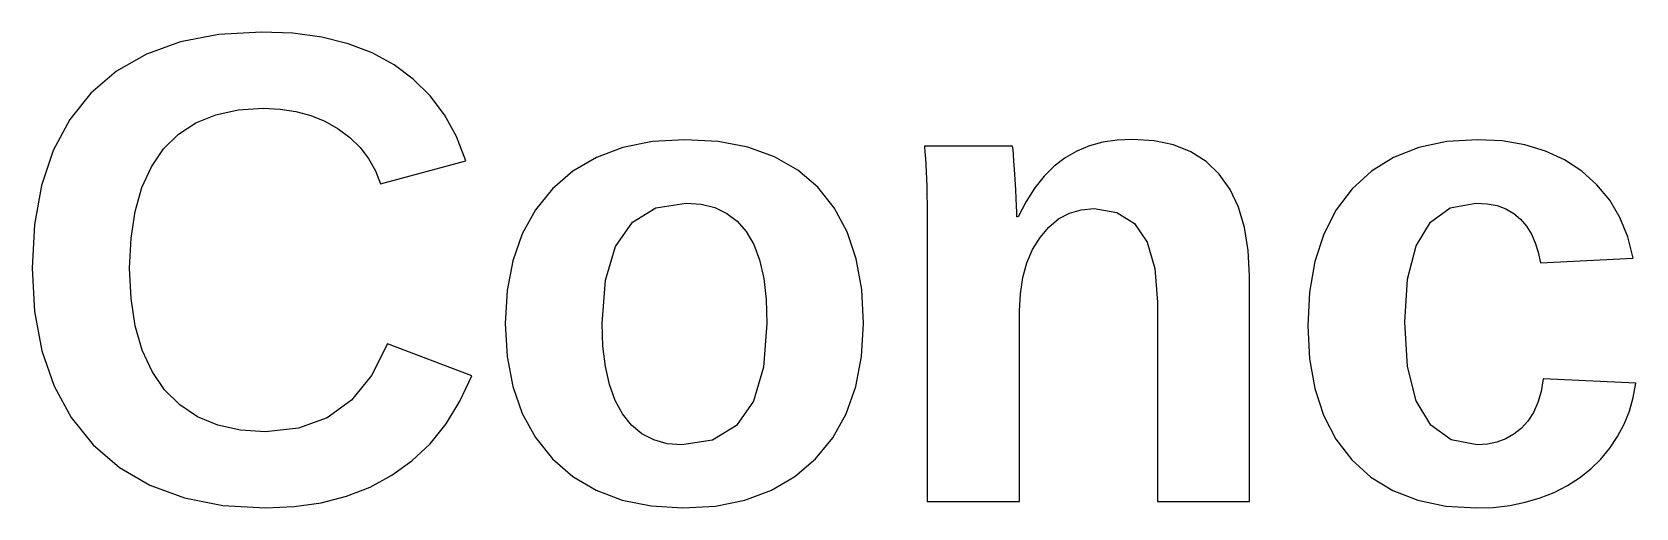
# Model space of a CAD drawing. Header units: metres. Extents: x 18 to 589, y 31 to 387.
# Drawn here: x 535.02 to 561.51, y 117.57 to 125.44 of the extents above; entities that cross this region are included whole.
import ezdxf

# ---------------------------------------------------------------- set-up
doc = ezdxf.new("R2010")
doc.units = ezdxf.units.M

msp = doc.modelspace()

# ---------------------------------------------------------------- linework, layer by layer
for p, q in [((538.106, 125.395), (537.473, 125.274)), ((538.809, 125.435), (538.106, 125.395)), ((539.327, 125.414), (538.809, 125.435)), ((539.805, 125.349), (539.327, 125.414)), ((540.243, 125.241), (539.805, 125.349)), ((536.91, 125.072), (536.417, 124.79)), ((537.473, 125.274), (536.91, 125.072)), ((540.641, 125.09), (540.243, 125.241)), ((541, 124.895), (540.641, 125.09)), ((536.417, 124.79), (535.993, 124.426)), ((541.318, 124.659), (541, 124.895)), ((541.596, 124.383), (541.318, 124.659)), ((535.993, 124.426), (535.644, 123.988)), ((541.834, 124.065), (541.596, 124.383)), ((535.644, 123.988), (535.372, 123.479)), ((537.728, 123.935), (538.057, 124.069)), ((538.057, 124.069), (538.428, 124.15)), ((538.428, 124.15), (538.841, 124.177)), ((538.841, 124.177), (539.118, 124.163)), ((539.118, 124.163), (539.38, 124.123)), ((539.38, 124.123), (539.626, 124.055)), ((539.626, 124.055), (539.858, 123.96)), ((539.858, 123.96), (540.075, 123.838)), ((542.031, 123.707), (541.834, 124.065)), ((537.195, 123.504), (537.44, 123.746)), ((537.44, 123.746), (537.728, 123.935)), ((540.075, 123.838), (540.271, 123.693)), ((542.188, 123.309), (542.031, 123.707)), ((535.372, 123.479), (535.178, 122.901)), ((536.993, 123.21), (537.195, 123.504)), ((540.271, 123.693), (540.439, 123.529)), ((540.439, 123.529), (540.579, 123.346)), ((544.779, 123.526), (544.341, 123.364)), ((545.266, 123.624), (544.779, 123.526)), ((545.803, 123.656), (545.266, 123.624)), ((546.351, 123.625), (545.803, 123.656)), ((546.844, 123.531), (546.351, 123.625)), ((547.283, 123.374), (546.844, 123.531)), ((551.215, 123.548), (549.761, 123.548)), ((549.761, 123.548), (549.768, 123.45)), ((549.768, 123.45), (549.774, 123.347)), ((551.222, 123.493), (551.215, 123.548)), ((551.23, 123.41), (551.222, 123.493)), ((552.277, 123.467), (552.083, 123.358)), ((552.485, 123.552), (552.277, 123.467)), ((552.707, 123.613), (552.485, 123.552)), ((552.944, 123.649), (552.707, 123.613)), ((553.195, 123.661), (552.944, 123.649)), ((553.551, 123.638), (553.195, 123.661)), ((553.872, 123.569), (553.551, 123.638)), ((554.158, 123.454), (553.872, 123.569)), ((554.41, 123.294), (554.158, 123.454)), ((557.922, 123.526), (557.506, 123.364)), ((558.386, 123.624), (557.922, 123.526)), ((558.9, 123.656), (558.386, 123.624)), ((559.3, 123.635), (558.9, 123.656)), ((559.672, 123.573), (559.3, 123.635)), ((560.014, 123.469), (559.672, 123.573)), ((560.329, 123.323), (560.014, 123.469)), ((536.835, 122.866), (536.993, 123.21)), ((540.579, 123.346), (540.692, 123.144)), ((540.778, 122.924), (542.188, 123.309)), ((544.341, 123.364), (543.954, 123.137)), ((547.667, 123.154), (547.283, 123.374)), ((549.774, 123.347), (549.78, 123.239)), ((549.78, 123.239), (549.786, 123.126)), ((551.238, 123.3), (551.23, 123.41)), ((551.248, 123.162), (551.238, 123.3)), ((551.903, 123.221), (551.735, 123.056)), ((552.083, 123.358), (551.903, 123.221)), ((554.627, 123.087), (554.41, 123.294)), ((557.506, 123.364), (557.14, 123.137)), ((560.614, 123.135), (560.329, 123.323)), ((535.178, 122.901), (535.061, 122.253)), ((540.692, 123.144), (540.778, 122.924)), ((543.954, 123.137), (543.617, 122.845)), ((547.997, 122.872), (547.667, 123.154)), ((549.786, 123.126), (549.791, 123.008)), ((549.791, 123.008), (549.796, 122.881)), ((551.258, 122.997), (551.248, 123.162)), ((551.268, 122.829), (551.258, 122.997)), ((551.735, 123.056), (551.58, 122.86)), ((554.807, 122.835), (554.627, 123.087)), ((557.14, 123.137), (556.822, 122.845)), ((560.865, 122.911), (560.614, 123.135)), ((561.076, 122.655), (560.865, 122.911)), ((536.723, 122.472), (536.835, 122.866)), ((543.617, 122.845), (543.336, 122.497)), ((548.269, 122.531), (547.997, 122.872)), ((549.796, 122.881), (549.8, 122.74)), ((549.8, 122.74), (549.802, 122.585)), ((551.276, 122.684), (551.268, 122.829)), ((551.281, 122.561), (551.276, 122.684)), ((551.437, 122.636), (551.307, 122.381)), ((551.58, 122.86), (551.437, 122.636)), ((554.946, 122.541), (554.807, 122.835)), ((556.822, 122.845), (556.559, 122.495)), ((561.246, 122.368), (561.076, 122.655)), ((536.656, 122.029), (536.723, 122.472)), ((543.336, 122.497), (543.117, 122.1)), ((544.936, 122.291), (545.325, 122.53)), ((545.325, 122.53), (545.825, 122.609)), ((545.825, 122.609), (546.073, 122.59)), ((546.073, 122.59), (546.296, 122.534)), ((546.296, 122.534), (546.494, 122.439)), ((546.494, 122.439), (546.668, 122.307)), ((548.481, 122.135), (548.269, 122.531)), ((549.802, 122.585), (549.804, 122.417)), ((549.804, 122.417), (549.805, 122.235)), ((551.284, 122.46), (551.281, 122.561)), ((551.286, 122.381), (551.284, 122.46)), ((551.307, 122.381), (551.286, 122.381)), ((551.973, 122.346), (552.152, 122.441)), ((552.152, 122.441), (552.348, 122.498)), ((552.348, 122.498), (552.56, 122.517)), ((552.56, 122.517), (552.937, 122.455)), ((552.937, 122.455), (553.23, 122.27)), ((555.046, 122.205), (554.946, 122.541)), ((556.559, 122.495), (556.354, 122.094)), ((558.114, 122.294), (558.444, 122.53)), ((558.444, 122.53), (558.867, 122.609)), ((558.867, 122.609), (559.05, 122.598)), ((559.05, 122.598), (559.215, 122.566)), ((559.215, 122.566), (559.362, 122.513)), ((559.362, 122.513), (559.492, 122.437)), ((559.492, 122.437), (559.605, 122.341)), ((535.061, 122.253), (535.022, 121.535)), ((544.658, 121.893), (544.936, 122.291)), ((546.668, 122.307), (546.817, 122.137)), ((546.817, 122.137), (546.94, 121.925)), ((548.633, 121.685), (548.481, 122.135)), ((549.805, 122.235), (549.805, 117.678)), ((551.668, 122.042), (551.812, 122.213)), ((551.812, 122.213), (551.973, 122.346)), ((553.23, 122.27), (553.44, 121.96)), ((555.106, 121.826), (555.046, 122.205)), ((557.879, 121.9), (558.114, 122.294)), ((559.605, 122.341), (559.702, 122.226)), ((559.702, 122.226), (559.782, 122.097)), ((561.376, 122.049), (561.246, 122.368)), ((536.633, 121.535), (536.656, 122.029)), ((543.117, 122.1), (542.961, 121.654)), ((544.491, 121.335), (544.658, 121.893)), ((546.94, 121.925), (547.036, 121.668)), ((551.451, 121.62), (551.546, 121.842)), ((551.546, 121.842), (551.668, 122.042)), ((553.44, 121.96), (553.565, 121.528)), ((556.354, 122.094), (556.207, 121.641)), ((557.737, 121.349), (557.879, 121.9)), ((559.782, 122.097), (559.847, 121.953)), ((559.847, 121.953), (559.897, 121.795)), ((561.466, 121.698), (561.376, 122.049)), ((542.961, 121.654), (542.867, 121.161)), ((547.036, 121.668), (547.104, 121.364)), ((548.723, 121.179), (548.633, 121.685)), ((551.383, 121.376), (551.451, 121.62)), ((555.126, 121.405), (555.106, 121.826)), ((556.207, 121.641), (556.119, 121.136)), ((559.897, 121.795), (559.931, 121.622)), ((559.931, 121.622), (561.466, 121.698)), ((535.022, 121.535), (535.063, 120.818)), ((536.657, 121.033), (536.633, 121.535)), ((544.436, 120.618), (544.491, 121.335)), ((547.104, 121.364), (547.145, 121.014)), ((551.343, 121.111), (551.383, 121.376)), ((553.565, 121.528), (553.607, 120.971)), ((555.126, 117.678), (555.126, 121.405)), ((557.69, 120.64), (557.737, 121.349)), ((542.867, 121.161), (542.836, 120.618)), ((548.754, 120.618), (548.723, 121.179)), ((551.329, 120.825), (551.343, 121.111)), ((556.119, 121.136), (556.09, 120.58)), ((535.063, 120.818), (535.183, 120.167)), ((536.726, 120.58), (536.657, 121.033)), ((547.145, 121.014), (547.159, 120.618)), ((551.329, 117.678), (551.329, 120.825)), ((553.607, 120.971), (553.607, 117.678)), ((536.841, 120.178), (536.726, 120.58)), ((542.836, 120.618), (542.867, 120.074)), ((544.449, 120.244), (544.436, 120.618)), ((547.159, 120.618), (547.103, 119.896)), ((548.722, 120.072), (548.754, 120.618)), ((556.09, 120.58), (556.119, 120.037)), ((557.738, 119.91), (557.69, 120.64)), ((540.891, 120.282), (540.63, 119.759)), ((542.286, 119.756), (540.891, 120.282)), ((535.183, 120.167), (535.385, 119.583)), ((537.003, 119.825), (536.841, 120.178)), ((542.867, 120.074), (542.961, 119.579)), ((544.49, 119.908), (544.449, 120.244)), ((548.627, 119.576), (548.722, 120.072)), ((556.119, 120.037), (556.206, 119.544)), ((537.211, 119.523), (537.003, 119.825)), ((540.63, 119.759), (540.299, 119.352)), ((542.089, 119.336), (542.286, 119.756)), ((544.558, 119.609), (544.49, 119.908)), ((547.103, 119.896), (546.934, 119.334)), ((557.882, 119.342), (557.738, 119.91)), ((535.385, 119.583), (535.666, 119.065)), ((537.463, 119.273), (537.211, 119.523)), ((542.961, 119.579), (543.117, 119.132)), ((544.653, 119.348), (544.558, 119.609)), ((548.469, 119.128), (548.627, 119.576)), ((556.206, 119.544), (556.352, 119.101)), ((559.942, 119.495), (559.887, 119.311)), ((559.979, 119.702), (559.942, 119.495)), ((561.509, 119.631), (559.979, 119.702)), ((561.466, 119.396), (561.509, 119.631)), ((537.755, 119.078), (537.463, 119.273)), ((540.299, 119.352), (539.896, 119.061)), ((541.858, 118.961), (542.089, 119.336)), ((544.775, 119.124), (544.653, 119.348)), ((546.934, 119.334), (546.653, 118.933)), ((558.122, 118.936), (557.882, 119.342)), ((559.887, 119.311), (559.815, 119.147)), ((561.401, 119.17), (561.466, 119.396)), ((535.666, 119.065), (536.029, 118.614)), ((538.089, 118.939), (537.755, 119.078)), ((538.463, 118.856), (538.089, 118.939)), ((539.896, 119.061), (539.423, 118.887)), ((541.594, 118.632), (541.858, 118.961)), ((543.117, 119.132), (543.336, 118.733)), ((544.923, 118.939), (544.775, 119.124)), ((545.094, 118.796), (544.923, 118.939)), ((546.653, 118.933), (546.26, 118.692)), ((548.247, 118.73), (548.469, 119.128)), ((556.352, 119.101), (556.555, 118.708)), ((558.458, 118.693), (558.122, 118.936)), ((559.724, 119.006), (559.616, 118.885)), ((559.815, 119.147), (559.724, 119.006)), ((561.207, 118.751), (561.315, 118.956)), ((561.315, 118.956), (561.401, 119.17)), ((538.879, 118.828), (538.463, 118.856)), ((539.423, 118.887), (538.879, 118.828)), ((543.336, 118.733), (543.617, 118.384)), ((545.29, 118.693), (545.094, 118.796)), ((545.51, 118.632), (545.29, 118.693)), ((546.26, 118.692), (545.754, 118.611)), ((547.962, 118.381), (548.247, 118.73)), ((556.555, 118.708), (556.817, 118.365)), ((558.889, 118.611), (558.458, 118.693)), ((559.359, 118.71), (559.214, 118.655)), ((559.493, 118.787), (559.359, 118.71)), ((559.616, 118.885), (559.493, 118.787)), ((561.078, 118.557), (561.207, 118.751)), ((536.029, 118.614), (536.465, 118.238)), ((541.296, 118.348), (541.594, 118.632)), ((545.754, 118.611), (545.51, 118.632)), ((559.057, 118.622), (558.889, 118.611)), ((559.214, 118.655), (559.057, 118.622)), ((560.929, 118.377), (561.078, 118.557)), ((536.465, 118.238), (536.968, 117.946)), ((540.965, 118.11), (541.296, 118.348)), ((543.617, 118.384), (543.953, 118.091)), ((547.621, 118.089), (547.962, 118.381)), ((556.817, 118.365), (557.132, 118.079)), ((560.579, 118.068), (560.763, 118.214)), ((560.763, 118.214), (560.929, 118.377)), ((536.968, 117.946), (537.538, 117.737)), ((540.213, 117.764), (540.603, 117.915)), ((540.603, 117.915), (540.965, 118.11)), ((543.953, 118.091), (544.336, 117.863)), ((547.231, 117.862), (547.621, 118.089)), ((557.132, 118.079), (557.496, 117.856)), ((560.158, 117.828), (560.377, 117.939)), ((560.377, 117.939), (560.579, 118.068)), ((537.538, 117.737), (538.175, 117.612)), ((538.175, 117.612), (538.879, 117.57)), ((539.351, 117.592), (539.796, 117.656)), ((539.796, 117.656), (540.213, 117.764)), ((544.336, 117.863), (544.767, 117.7)), ((544.767, 117.7), (545.245, 117.603)), ((545.245, 117.603), (545.77, 117.57)), ((546.306, 117.602), (546.793, 117.7)), ((546.793, 117.7), (547.231, 117.862)), ((549.805, 117.678), (551.329, 117.678)), ((553.607, 117.678), (555.126, 117.678)), ((557.496, 117.856), (557.908, 117.697)), ((557.908, 117.697), (558.369, 117.602)), ((559.157, 117.58), (559.424, 117.611)), ((559.424, 117.611), (559.68, 117.663)), ((559.68, 117.663), (559.925, 117.735)), ((559.925, 117.735), (560.158, 117.828)), ((538.879, 117.57), (539.351, 117.592)), ((545.77, 117.57), (546.306, 117.602)), ((558.369, 117.602), (558.878, 117.57)), ((558.878, 117.57), (559.157, 117.58))]:
    msp.add_line(p, q)

doc.saveas('drawing.dxf')
